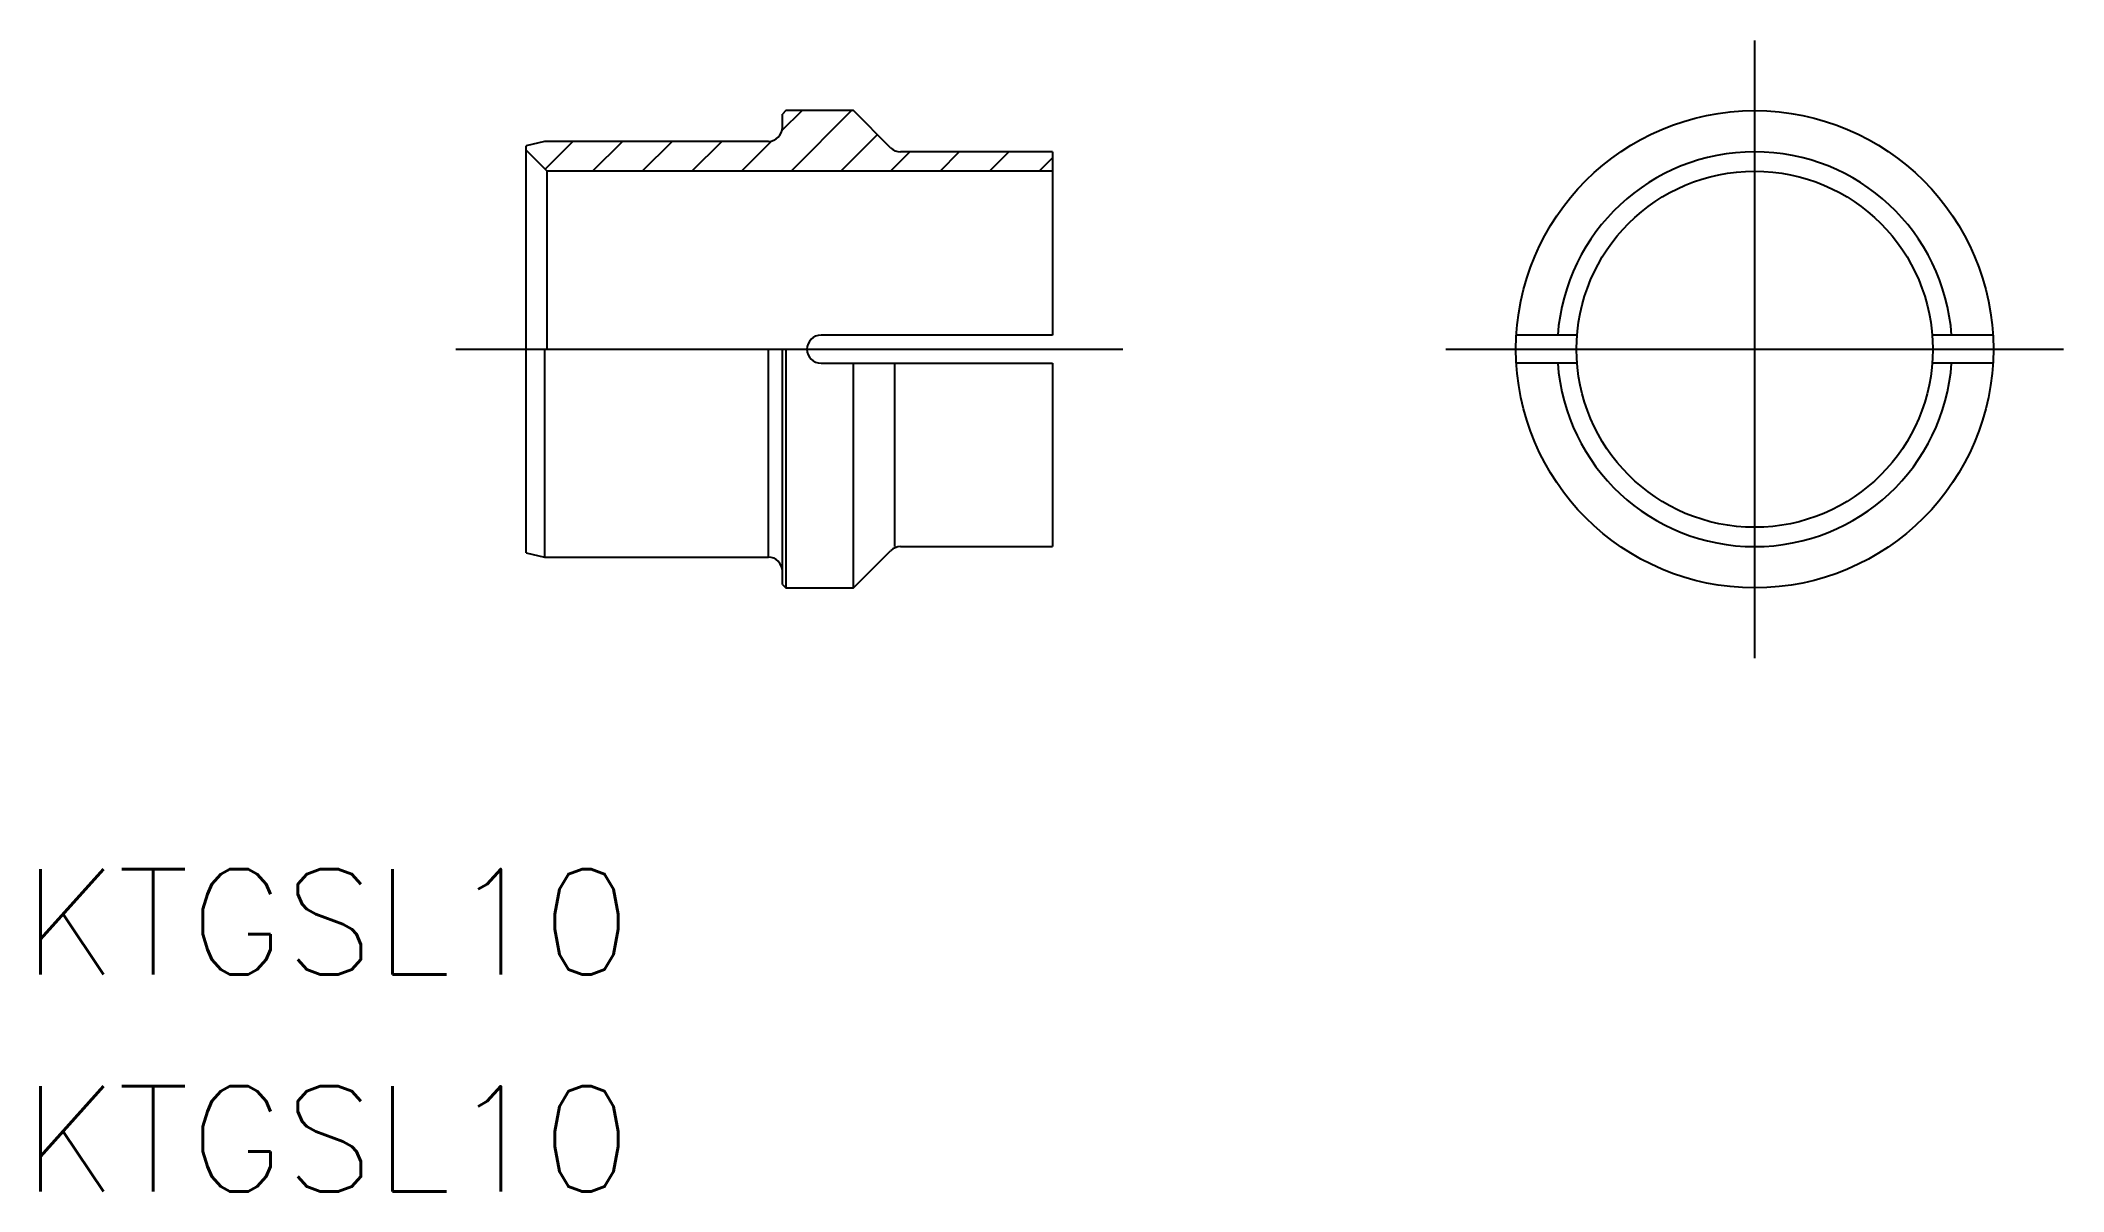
# Model space of a CAD drawing. Extents: x -48.8 to 8.8, y -24 to 8.8.
import ezdxf

# ---------------------------------------------------------------- set-up
doc = ezdxf.new("R2010")
doc.units = 0
doc.linetypes.add('CENTER', pattern=[50.8, 31.75, -6.35, 6.35, -6.35])
doc.layers.get('0').update_dxf_attribs({"linetype": 'CONTINUOUS'})
doc.layers.add('CENTER', color=1, linetype='CENTER')
doc.styles.get("Standard").update_dxf_attribs({"font": 'txt.shx', "height": 3, "bigfont": 'bigfont.shx'})

msp = doc.modelspace()

# ---------------------------------------------------------------- linework, layer by layer
at = {"color": 3, "linetype": 'CONTINUOUS'}
for p, q in [((-27.712, 6.23), (-27.141, 6.8)), ((-27.452, 5.075), (-25.727, 6.8)), ((-34.461, 5.136), (-33.673, 5.925)), ((-33.109, 5.075), (-32.259, 5.925)), ((-31.695, 5.075), (-30.845, 5.925)), ((-30.28, 5.075), (-29.43, 5.925)), ((-28.866, 5.075), (-28.005, 5.937)), ((-26.038, 5.075), (-24.994, 6.119)), ((-24.623, 5.075), (-24.073, 5.625)), ((-23.209, 5.075), (-22.659, 5.625)), ((-21.795, 5.075), (-21.245, 5.625)), ((-20.381, 5.075), (-20, 5.456))]:
    msp.add_line(p, q, dxfattribs=at)
at = {"color": 7, "linetype": 'CONTINUOUS'}
for p, q in [((-27.6, 6.8), (-27.7, 6.7)), ((-27.7, 6.325), (-27.7, 6.7)), ((-25.675, 6.8), (-27.6, 6.8)), ((-24.617, 5.742), (-25.675, 6.8)), ((-34.479, 5.925), (-35, 5.8)), ((-35, -5.8), (-35, 5.8)), ((-28.1, 5.925), (-34.479, 5.925)), ((-34.4, 5.075), (-35, 5.675)), ((-20, 5.625), (-24.334, 5.625)), ((-20, 5.625), (-20, 0.4)), ((-20, 5.075), (-34.4, 5.075)), ((-34.4, 0), (-34.4, 5.075)), ((-34.479, 0), (-34.479, -5.925)), ((-28.1, -5.925), (-28.1, 0)), ((-27.7, -6.7), (-27.7, 0)), ((-27.6, 0), (-27.6, -6.8)), ((-20, 0.4), (-26.6, 0.4)), ((-5.059, 0.4), (-6.788, 0.4)), ((6.788, 0.4), (5.059, 0.4)), ((-26.6, -0.4), (-20, -0.4)), ((-25.675, -6.8), (-25.675, -0.4)), ((-24.5, -5.625), (-24.5, -0.4)), ((-20, -0.4), (-20, -5.625)), ((-5.059, -0.4), (-6.788, -0.4)), ((6.788, -0.4), (5.059, -0.4)), ((-25.675, -6.8), (-24.617, -5.742)), ((-24.334, -5.625), (-20, -5.625)), ((-35, -5.8), (-34.479, -5.925)), ((-34.479, -5.925), (-28.1, -5.925)), ((-27.7, -6.7), (-27.6, -6.8)), ((-27.6, -6.8), (-25.675, -6.8))]:
    msp.add_line(p, q, dxfattribs=at)
for radius in [6.8, 5.075]:
    msp.add_circle((0, 0), radius, dxfattribs=at)
for centre, radius, start, end in [((-28.1, 6.325), 0.4, 270, 0), ((-24.334, 6.025), 0.4, 225, 270), ((0, 0), 5.625, 4.07781, 175.92219), ((-26.6, 0), 0.4, 90, 270), ((0, 0), 5.625, 184.07781, 355.92219), ((-24.334, -6.025), 0.4, 90, 135), ((-28.1, -6.325), 0.4, 0, 90)]:
    msp.add_arc(centre, radius, start, end, dxfattribs=at)
at = {"layer": 'CENTER', "color": 1, "linetype": 'CENTER'}
for p, q in [((0, 8.8), (0, -8.8)), ((-37, 0), (-18, 0)), ((-8.8, 0), (8.8, 0))]:
    msp.add_line(p, q, dxfattribs=at)

# ---------------------------------------------------------------- texts
at = {"color": 7, "linetype": 'CONTINUOUS'}
for p in [(-49.352, -17.816), (-49.352, -24.004)]:
    msp.add_text('KTGSL10', height=3, dxfattribs=at).set_placement(p)

doc.saveas('drawing.dxf')
